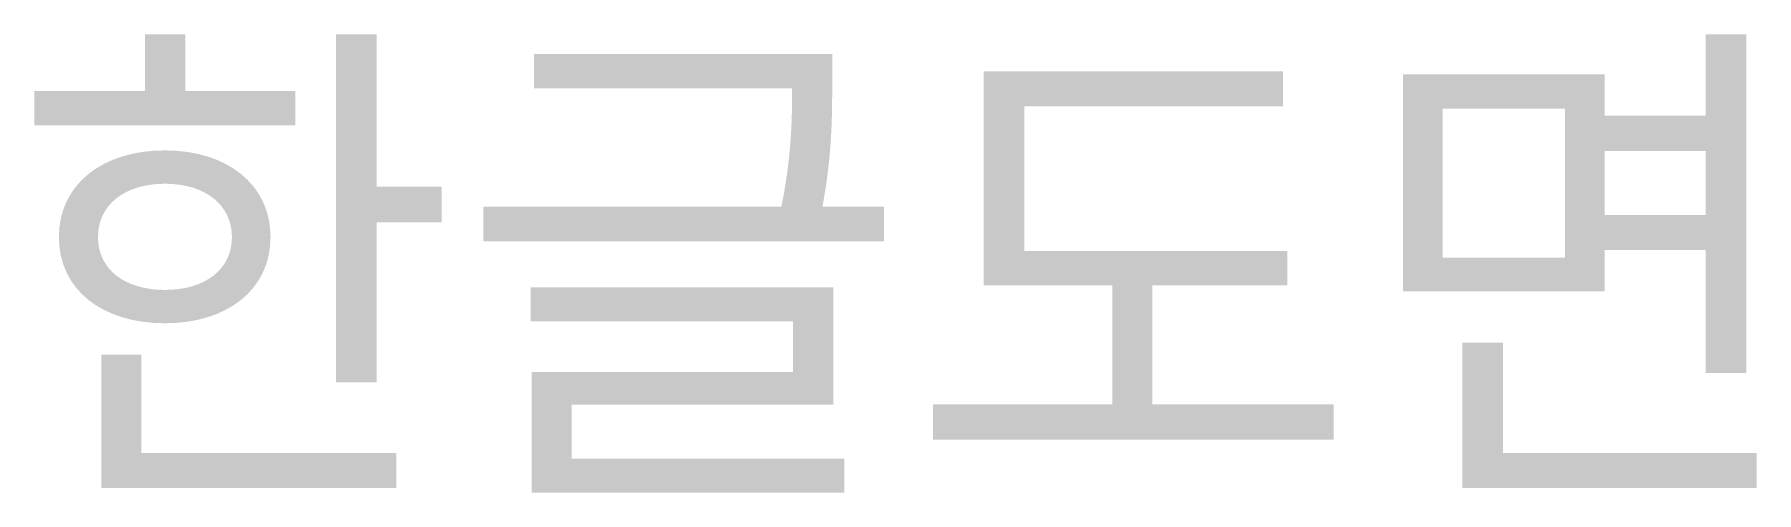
# Model space of a CAD drawing. Extents: x 0.2 to 11.6, y -0.2 to 2.8.
import ezdxf

# ---------------------------------------------------------------- set-up
doc = ezdxf.new("R2010")
doc.units = 0
doc.layers.add('도면', color=7, linetype='CONTINUOUS')

msp = doc.modelspace()

# ---------------------------------------------------------------- texts
at = {"layer": '도면'}
msp.add_text('한글도면', height=2.5, dxfattribs=at).set_placement((0, 0))

doc.saveas('drawing.dxf')
